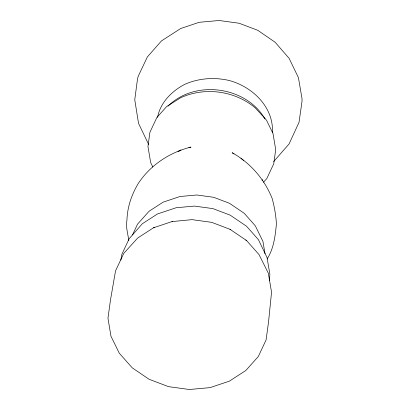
<?xml version="1.0" encoding="UTF-8"?>
<svg xmlns="http://www.w3.org/2000/svg" width="410" height="410" viewBox="0 0 410 410"><rect width="100%" height="100%" fill="white"/><g stroke="black" fill="none" stroke-linecap="round" stroke-linejoin="round"><path stroke-width="0.61" d="M120.837 260.078L121.908 254.195L129.165 238.722L142.321 223.747L157.414 213.994L176.136 207.742L194.494 206.086L212.918 208.608L230.153 215.142L246.502 226.197L258.418 239.65L267.064 257.613L269.893 274.464L269.334 280.419M157.558 117.388C160.233 102.659 171.759 91.148 184.649 84.378C198.537 78.228 214.025 77.059 228.79 80.391C252.14 86.454 273.824 107.015 272.424 132.497M132.481 234.909L137.499 224.214L148.164 212.242L149.389 211.032L163.124 202.161L179.99 196.513L196.8 194.991L213.677 197.302L229.457 203.288L244.186 213.267L255.025 225.505L255.881 226.996L262.933 241.393L264.993 253.662M267.161 258.966C273.813 248.409 275.218 236.165 276.407 224.024C275.976 215.516 274.423 207.009 272.271 198.773C264.711 179.406 250.336 162.826 232.142 152.71L233.982 153.919M262.051 180.533L262.697 179.57M168.044 106.164C194.735 79.32 246.056 86.213 264.983 118.915M263.538 182.204L266.828 178.509L273.752 163.764L275.699 149.537L272.998 133.481L266.464 120.145L255.292 107.912C234.889 90.738 205.026 86.648 180.759 97.698L166.706 106.482L156.83 117.567L149.906 132.307L147.959 146.534L150.66 162.596L152.838 167.039M273.639 161.601L289.076 143.956L299.039 122.277L302.037 101.173L302.016 98.641L298.429 77.659L289.158 58.404L275.156 42.276L257.813 30.33L239.107 23.237L219.114 20.5L199.193 22.299L180.697 28.515L161.453 40.913L147.344 56.964L138.247 76.204L137.55 78.638L134.757 99.773L138.524 123.333L148.651 144.479M179.365 151.039L180.974 149.998L178.027 151.439M172.487 221.415L153.504 227.786L137.734 237.974L123.789 253.344L115.538 270.856L110.413 300.392L107.963 318.273L110.987 336.282L119.274 353.194L132.261 367.857L149.066 379.265L168.541 386.651L189.358 389.5L210.099 387.624L229.349 381.156L245.805 370.527L258.336 356.469L266.085 339.936L268.535 322.055L271.543 292.228L268.304 273.142L259.007 254.584L246.559 240.537L229.989 229.292L211.642 222.333L192.029 219.647L171.959 221.584M153.504 227.786L154.345 227.509M188.913 147.743L191.004 147.077C169.52 152.346 149.671 165.532 137.765 184.3C131.231 195.611 127.346 207.388 126.91 220.503C125.629 227.258 128.007 233.946 128.801 240.614M229.989 229.292L230.451 229.6M245.821 240.04L246.559 240.537M241.018 158.224L243.468 160.402"/></g></svg>
